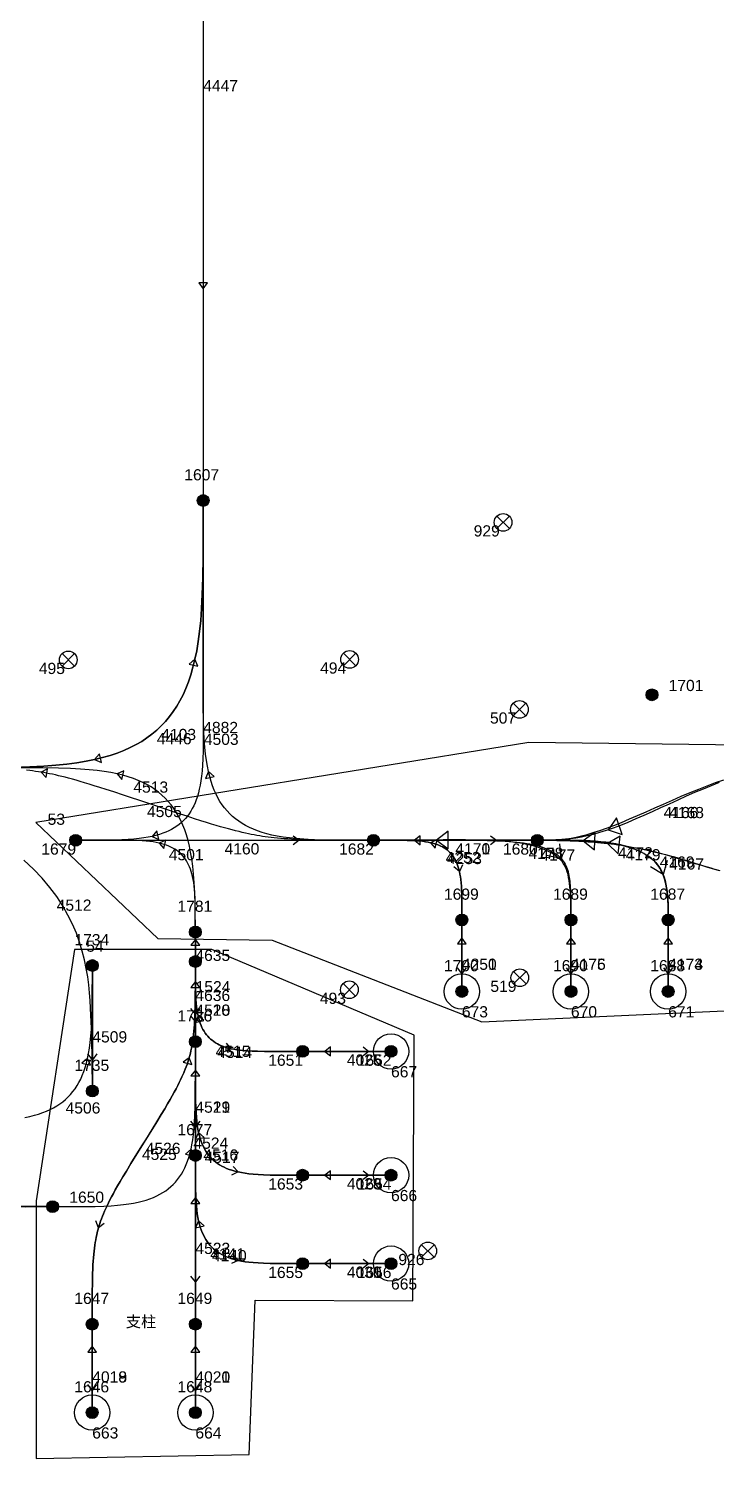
# Model space of a CAD drawing. Header units: millimetres. Extents: x 1508 to 209369, y 3688 to 146097.
# Drawn here: x 110430 to 122098, y 23896 to 48151 of the extents above; entities that cross this region are included whole.
import ezdxf

# ---------------------------------------------------------------- set-up
doc = ezdxf.new("R2010")
doc.units = ezdxf.units.MM
for name, color, linetype, true_color in [('Ndc8_Activity_BanYun', 1, 'Continuous', 0xff0000), ('Ndc8_Activity_BanYunID', 1, 'Continuous', 0xff0000), ('Ndc8_Cluster', 7, 'Continuous', 0x808000), ('Ndc8_ClusterID', 7, 'Continuous', 0x808000), ('Ndc8_Forward', 5, 'Continuous', 0x0000ff), ('Ndc8_ForwardID', 5, 'Continuous', 0x0000ff), ('Ndc8_Point', 7, 'Continuous', 0x000080), ('Ndc8_PointID', 7, 'Continuous', 0x000080), ('Ndc8_Reflector', 7, 'Continuous', 0x008000), ('Ndc8_ReflectorID', 7, 'Continuous', 0x008000), ('Ndc8_Reverse', 5, 'Continuous', 0x0000ff), ('Ndc8_ReverseID', 5, 'Continuous', 0x0000ff), ('Ndc8_SD1_BWD_AutoLoadEnabled', 7, 'Continuous', 0x0080c0), ('Ndc8_SD1_BWD_AutoLoadEnabledID', 7, 'Continuous', 0x0080c0), ('Ndc8_SD1_BWD_LoadOperation', 5, 'Continuous', 0x0000ff), ('Ndc8_SD1_BWD_LoadOperationID', 5, 'Continuous', 0x0000ff), ('Ndc8_SD1_Fwd_CurveLeft', 6, 'Continuous', 0xff00ff), ('Ndc8_SD1_Fwd_CurveLeftID', 6, 'Continuous', 0xff00ff), ('Ndc8_SD1_Fwd_CurveRight', 1, 'Continuous', 0xff0000), ('Ndc8_SD1_Fwd_CurveRightID', 1, 'Continuous', 0xff0000), ('Ndc8_SD1_Fwd_NoForkAutoAdjust', 5, 'Continuous', 0x0000ff), ('Ndc8_SD1_Fwd_NoForkAutoAdjustID', 5, 'Continuous', 0x0000ff), ('Ndc8_SD1_JiangCha', 7, 'Continuous', 0x0000a0), ('Ndc8_SD1_JiangChaID', 7, 'Continuous', 0x0000a0), ('Ndc8_SD2_Forward', 5, 'Continuous', 0x0000ff), ('Ndc8_SD2_ForwardID', 5, 'Continuous', 0x0000ff), ('Ndc8_SD2_Reverse', 5, 'Continuous', 0x0000ff), ('Ndc8_SD2_ReverseID', 5, 'Continuous', 0x0000ff), ('Ndc8_Text', 7, 'Continuous', 0x000000)]:
    doc.layers.add(name, color=color, linetype=linetype, true_color=true_color)
doc.styles.add('Ndc8Style', font='arial.ttf', dxfattribs={"height": 0.2})

msp = doc.modelspace()

# ---------------------------------------------------------------- hatches: boundary and pattern name
at = {"layer": 'Ndc8_Point'}
h = msp.add_hatch(color=256, dxfattribs=at)
edge = h.paths.add_edge_path(flags=0)
edge.add_arc((113392, 40145), 100, 0, 360)
h = msp.add_hatch(color=256, dxfattribs=at)
edge = h.paths.add_edge_path(flags=0)
edge.add_arc((121004, 36849), 100, 0, 360)
h = msp.add_hatch(color=256, dxfattribs=at)
edge = h.paths.add_edge_path(flags=0)
edge.add_arc((111228, 34382), 100, 0, 360)
h = msp.add_hatch(color=256, dxfattribs=at)
edge = h.paths.add_edge_path(flags=0)
edge.add_arc((116280, 34382), 100, 0, 360)
h = msp.add_hatch(color=256, dxfattribs=at)
edge = h.paths.add_edge_path(flags=0)
edge.add_arc((119060, 34382), 100, 0, 360)
h = msp.add_hatch(color=256, dxfattribs=at)
edge = h.paths.add_edge_path(flags=0)
edge.add_arc((117780, 33030), 100, 0, 360)
h = msp.add_hatch(color=256, dxfattribs=at)
edge = h.paths.add_edge_path(flags=0)
edge.add_arc((119630, 33030), 100, 0, 360)
h = msp.add_hatch(color=256, dxfattribs=at)
edge = h.paths.add_edge_path(flags=0)
edge.add_arc((121280, 33030), 100, 0, 360)
h = msp.add_hatch(color=256, dxfattribs=at)
edge = h.paths.add_edge_path(flags=0)
edge.add_arc((113259, 32825), 100, 0, 360)
h = msp.add_hatch(color=256, dxfattribs=at)
edge = h.paths.add_edge_path(flags=0)
edge.add_arc((111511, 32257), 100, 0, 360)
h = msp.add_hatch(color=256, dxfattribs=at)
edge = h.paths.add_edge_path(flags=0)
edge.add_arc((113259, 32325), 100, 0, 360)
h = msp.add_hatch(color=256, dxfattribs=at)
edge = h.paths.add_edge_path(flags=0)
edge.add_arc((117780, 31817), 100, 0, 360)
h = msp.add_hatch(color=256, dxfattribs=at)
edge = h.paths.add_edge_path(flags=0)
edge.add_arc((119630, 31817), 100, 0, 360)
h = msp.add_hatch(color=256, dxfattribs=at)
edge = h.paths.add_edge_path(flags=0)
edge.add_arc((121280, 31817), 100, 0, 360)
h = msp.add_hatch(color=256, dxfattribs=at)
edge = h.paths.add_edge_path(flags=0)
edge.add_arc((113259, 30965), 100, 0, 360)
h = msp.add_hatch(color=256, dxfattribs=at)
edge = h.paths.add_edge_path(flags=0)
edge.add_arc((115078, 30800), 100, 0, 360)
h = msp.add_hatch(color=256, dxfattribs=at)
edge = h.paths.add_edge_path(flags=0)
edge.add_arc((116578, 30800), 100, 0, 360)
h = msp.add_hatch(color=256, dxfattribs=at)
edge = h.paths.add_edge_path(flags=0)
edge.add_arc((111511, 30127), 100, 0, 360)
h = msp.add_hatch(color=256, dxfattribs=at)
edge = h.paths.add_edge_path(flags=0)
edge.add_arc((113259, 29035), 100, 0, 360)
h = msp.add_hatch(color=256, dxfattribs=at)
edge = h.paths.add_edge_path(flags=0)
edge.add_arc((115078, 28700), 100, 0, 360)
h = msp.add_hatch(color=256, dxfattribs=at)
edge = h.paths.add_edge_path(flags=0)
edge.add_arc((116578, 28700), 100, 0, 360)
h = msp.add_hatch(color=256, dxfattribs=at)
edge = h.paths.add_edge_path(flags=0)
edge.add_arc((110837, 28168), 100, 0, 360)
h = msp.add_hatch(color=256, dxfattribs=at)
edge = h.paths.add_edge_path(flags=0)
edge.add_arc((115078, 27200), 100, 0, 360)
h = msp.add_hatch(color=256, dxfattribs=at)
edge = h.paths.add_edge_path(flags=0)
edge.add_arc((116578, 27200), 100, 0, 360)
h = msp.add_hatch(color=256, dxfattribs=at)
edge = h.paths.add_edge_path(flags=0)
edge.add_arc((111509, 26173), 100, 0, 360)
h = msp.add_hatch(color=256, dxfattribs=at)
edge = h.paths.add_edge_path(flags=0)
edge.add_arc((113259, 26173), 100, 0, 360)
h = msp.add_hatch(color=256, dxfattribs=at)
edge = h.paths.add_edge_path(flags=0)
edge.add_arc((111509, 24673), 100, 0, 360)
h = msp.add_hatch(color=256, dxfattribs=at)
edge = h.paths.add_edge_path(flags=0)
edge.add_arc((113259, 24673), 100, 0, 360)

# ---------------------------------------------------------------- linework, layer by layer
at = {"layer": 'Ndc8_Activity_BanYun'}
for centre in [(117780, 31817), (119630, 31817), (121280, 31817), (116578, 30800), (116578, 28700), (116578, 27200), (111509, 24673), (113259, 24673)]:
    msp.add_circle(centre, 300, dxfattribs=at)
at = {"layer": 'Ndc8_Cluster'}
for points in [[(110552, 34684), (112621, 32713), (114559, 32686), (118121, 31300), (124729, 31601), (127515, 35935), (118916, 36038)], [(111207, 32531), (110557, 28264), (110557, 23896), (114169, 23965), (114272, 26579), (116946, 26568), (116973, 31075), (113540, 32528)]]:
    msp.add_lwpolyline(points, close=True, dxfattribs=at)
at = {"layer": 'Ndc8_Forward'}
for points in [[(113392, 54510), (113392, 40145)], [(113392, 43736), (113467, 43836), (113317, 43836), (113392, 43736)], [(110170, 35617), (110451, 35626), (110687, 35638), (110894, 35653), (111079, 35672), (111248, 35695), (111405, 35721), (111550, 35751), (111685, 35784), (111813, 35820), (111932, 35861), (112045, 35905), (112152, 35953), (112253, 36004), (112348, 36060), (112438, 36119), (112523, 36183), (112604, 36250), (112680, 36322), (112752, 36398), (112819, 36479), (112883, 36564), (112942, 36654), (112998, 36749), (113049, 36850), (113097, 36957), (113141, 37070), (113182, 37189), (113218, 37317), (113251, 37452), (113281, 37597), (113307, 37754), (113330, 37923), (113349, 38108), (113364, 38315), (113376, 38551), (113385, 38832), (113390, 39198), (113392, 40085), (113392, 40085), (113392, 40145)], [(113392, 40145), (113392, 40085), (113390, 39198), (113385, 38832), (113376, 38551), (113364, 38315), (113349, 38108), (113330, 37923), (113307, 37754), (113281, 37597), (113251, 37452), (113218, 37317), (113182, 37189), (113141, 37070), (113097, 36957), (113049, 36850), (112998, 36749), (112942, 36654), (112883, 36564), (112819, 36479), (112752, 36398), (112680, 36322), (112604, 36250), (112523, 36183), (112438, 36119), (112348, 36060), (112253, 36004), (112152, 35953), (112045, 35905), (111932, 35861), (111813, 35820), (111685, 35784), (111550, 35751), (111405, 35721), (111248, 35695), (111079, 35672), (110894, 35653), (110687, 35638), (110451, 35626), (110170, 35617)], [(113392, 40145), (113392, 36486), (113391, 36069), (113389, 35897), (113385, 35765), (113379, 35654), (113372, 35557), (113363, 35469), (113352, 35390), (113340, 35316), (113326, 35248), (113310, 35184), (113293, 35125), (113274, 35068), (113253, 35015), (113231, 34965), (113207, 34918), (113180, 34873), (113153, 34831), (113123, 34790), (113091, 34753), (113057, 34717), (113021, 34683), (112984, 34651), (112943, 34621), (112901, 34594), (112856, 34567), (112809, 34543), (112759, 34521), (112706, 34500), (112649, 34481), (112590, 34464), (112526, 34448), (112458, 34434), (112384, 34422), (112305, 34411), (112217, 34402), (112120, 34395), (112009, 34389), (111877, 34385), (111705, 34383), (111288, 34382), (111288, 34382), (111228, 34382)], [(113251, 37452), (113156, 37371), (113302, 37338), (113251, 37452)], [(111550, 35751), (111664, 35700), (111631, 35846), (111550, 35751)], [(113259, 32325), (113259, 32385), (113258, 33024), (113254, 33288), (113248, 33491), (113239, 33661), (113228, 33809), (113214, 33943), (113198, 34065), (113179, 34178), (113158, 34282), (113134, 34380), (113107, 34472), (113078, 34558), (113046, 34639), (113012, 34716), (112975, 34789), (112935, 34858), (112892, 34923), (112846, 34984), (112798, 35042), (112746, 35097), (112691, 35149), (112633, 35197), (112572, 35243), (112507, 35286), (112438, 35326), (112365, 35363), (112288, 35397), (112207, 35429), (112121, 35458), (112029, 35485), (111931, 35509), (111827, 35530), (111714, 35549), (111592, 35565), (111458, 35579), (111310, 35590), (111140, 35599), (110937, 35605), (110673, 35609), (110034, 35610)], [(116280, 34382), (116220, 34382), (115799, 34382), (115624, 34383), (115491, 34384), (115378, 34385), (115279, 34387), (115189, 34389), (115107, 34391), (115030, 34394), (114958, 34397), (114891, 34400), (114826, 34404), (114765, 34408), (114706, 34413), (114650, 34418), (114595, 34423), (114543, 34429), (114492, 34435), (114444, 34441), (114396, 34448), (114350, 34455), (114304, 34463), (114257, 34472), (114208, 34481), (114158, 34492), (114107, 34503), (114054, 34515), (113999, 34528), (113941, 34542), (113882, 34558), (113820, 34574), (113754, 34592), (113685, 34612), (113612, 34634), (113533, 34657), (113447, 34684), (113352, 34714), (113245, 34748), (113118, 34790), (112952, 34844), (112553, 34977), (112553, 34977), (112438, 35015), (112039, 35148), (111873, 35203), (111746, 35244), (111639, 35278), (111544, 35308), (111458, 35335), (111380, 35358), (111306, 35380), (111237, 35400), (111172, 35418), (111109, 35435), (111050, 35450), (110993, 35464), (110937, 35477), (110884, 35489), (110833, 35501), (110783, 35511), (110734, 35520), (110687, 35529), (110641, 35537), (110595, 35544), (110547, 35551), (110498, 35557), (110448, 35563), (110396, 35569)], [(110641, 35537), (110728, 35447), (110752, 35595), (110641, 35537)], [(111931, 35509), (112012, 35414), (112045, 35560), (111931, 35509)], [(112526, 34448), (112640, 34397), (112607, 34543), (112526, 34448)], [(116975, 34382), (117075, 34307), (117075, 34457), (116975, 34382)], [(119060, 34382), (116280, 34382)], [(113259, 32325), (113259, 32825)], [(113259, 32700), (113184, 32600), (113334, 32600), (113259, 32700)], [(113259, 30965), (113259, 32325)], [(113259, 31985), (113184, 31885), (113334, 31885), (113259, 31985)], [(113259, 29035), (113259, 30965)], [(113259, 30483), (113184, 30383), (113334, 30383), (113259, 30483)], [(108622, 28168), (110837, 28168)]]:
    msp.add_lwpolyline(points, dxfattribs=at)
at = {"layer": 'Ndc8_Point'}
for centre in [(113392, 40145), (121004, 36849), (111228, 34382), (116280, 34382), (119060, 34382), (117780, 33030), (119630, 33030), (121280, 33030), (113259, 32825), (111511, 32257), (113259, 32325), (117780, 31817), (119630, 31817), (121280, 31817), (113259, 30965), (115078, 30800), (116578, 30800), (111511, 30127), (113259, 29035), (115078, 28700), (116578, 28700), (110837, 28168), (115078, 27200), (116578, 27200), (111509, 26173), (113259, 26173), (111509, 24673), (113259, 24673)]:
    msp.add_circle(centre, 100, dxfattribs=at)
at = {"layer": 'Ndc8_Reflector'}
for p, q in [((118586, 39881), (118374, 39669)), ((118374, 39881), (118586, 39669)), ((111209, 37548), (110997, 37336)), ((110997, 37548), (111209, 37336)), ((115981, 37555), (115769, 37343)), ((115769, 37555), (115981, 37343)), ((118863, 36707), (118651, 36495)), ((118651, 36707), (118863, 36495)), ((118869, 32156), (118657, 31944)), ((118657, 32156), (118869, 31944)), ((115977, 31952), (115765, 31740)), ((115765, 31952), (115977, 31740)), ((117308, 27521), (117096, 27309)), ((117096, 27521), (117308, 27309))]:
    msp.add_line(p, q, dxfattribs=at)
for centre in [(118480, 39775), (115875, 37449), (111103, 37442), (118757, 36601), (118763, 32050), (115871, 31846), (117202, 27415)]:
    msp.add_circle(centre, 150, dxfattribs=at)
at = {"layer": 'Ndc8_Reverse'}
for points in [[(114917, 34457), (115017, 34382), (114917, 34307)], [(118265, 34457), (118365, 34382), (118265, 34307)], [(111228, 34382), (116280, 34382)], [(116280, 34382), (119060, 34382)], [(113259, 32825), (113259, 30965)], [(113259, 32325), (113259, 30965)], [(113334, 31530), (113259, 31430), (113184, 31530)], [(113334, 31405), (113259, 31305), (113184, 31405)], [(113259, 30965), (113259, 29035)], [(113334, 29618), (113259, 29518), (113184, 29618)]]:
    msp.add_lwpolyline(points, dxfattribs=at)
at = {"layer": 'Ndc8_SD1_BWD_AutoLoadEnabled'}
for points in [[(119060, 34382), (119126, 34382), (119193, 34383), (119261, 34384), (119330, 34387), (119402, 34391), (119476, 34398), (119554, 34408), (119635, 34420), (119721, 34436), (119812, 34457), (119908, 34481), (120010, 34511), (120118, 34546), (120233, 34587), (120233, 34587), (120356, 34634), (120486, 34686), (120621, 34743), (120761, 34803), (120905, 34866), (121052, 34931), (121201, 34997), (121351, 35063), (121501, 35128), (121650, 35191), (121798, 35251), (121943, 35308), (122085, 35360), (122222, 35407)], [(116280, 34382), (116325, 34382), (116370, 34382), (116416, 34382), (116462, 34382), (116510, 34382), (116560, 34382), (116611, 34382), (116665, 34382), (116722, 34383), (116781, 34383), (116843, 34383), (116909, 34383), (116979, 34384), (117053, 34384), (117053, 34384), (117132, 34384), (117214, 34385), (117300, 34385), (117388, 34386), (117479, 34386), (117571, 34386), (117664, 34386), (117757, 34386), (117850, 34385), (117942, 34384), (118033, 34383), (118122, 34382), (118208, 34380), (118291, 34377), (118291, 34377), (118370, 34374), (118445, 34370), (118517, 34366), (118585, 34361), (118651, 34356), (118712, 34350), (118771, 34343), (118827, 34336), (118881, 34328), (118931, 34319), (118980, 34310), (119025, 34299), (119069, 34288), (119111, 34277), (119111, 34277), (119150, 34264), (119188, 34250), (119223, 34236), (119257, 34221), (119290, 34205), (119320, 34188), (119348, 34170), (119375, 34152), (119400, 34133), (119424, 34113), (119445, 34092), (119466, 34071), (119484, 34049), (119501, 34026), (119501, 34026), (119517, 34002), (119531, 33978), (119544, 33953), (119555, 33927), (119565, 33900), (119575, 33872), (119583, 33844), (119590, 33814), (119596, 33784), (119601, 33752), (119606, 33720), (119610, 33686), (119614, 33652), (119617, 33616), (119617, 33616), (119619, 33579), (119622, 33541), (119624, 33502), (119625, 33462), (119627, 33421), (119628, 33379), (119628, 33337), (119629, 33294), (119629, 33251), (119630, 33207), (119630, 33163), (119630, 33119), (119630, 33075), (119630, 33030)], [(116280, 34382), (116488, 34382), (116744, 34382), (116850, 34380), (116931, 34378), (116999, 34374), (117059, 34370), (117112, 34364), (117161, 34358), (117206, 34350), (117248, 34341), (117287, 34332), (117324, 34321), (117359, 34310), (117391, 34297), (117422, 34283), (117451, 34268), (117479, 34252), (117505, 34235), (117529, 34217), (117552, 34197), (117574, 34176), (117595, 34154), (117615, 34131), (117633, 34107), (117650, 34081), (117666, 34053), (117681, 34024), (117695, 33993), (117708, 33961), (117719, 33926), (117730, 33889), (117739, 33850), (117748, 33808), (117756, 33763), (117762, 33714), (117768, 33661), (117772, 33601), (117776, 33533), (117778, 33452), (117780, 33346), (117780, 33090), (117780, 33090), (117780, 33030)], [(119060, 34382), (119101, 34382), (119142, 34382), (119183, 34382), (119224, 34382), (119266, 34382), (119308, 34381), (119350, 34381), (119393, 34380), (119437, 34379), (119481, 34379), (119526, 34377), (119572, 34376), (119619, 34374), (119666, 34373), (119666, 34373), (119715, 34370), (119765, 34368), (119816, 34365), (119868, 34362), (119920, 34358), (119974, 34354), (120028, 34350), (120083, 34345), (120139, 34340), (120195, 34334), (120253, 34327), (120310, 34321), (120369, 34313), (120428, 34305), (120428, 34305), (120487, 34296), (120547, 34287), (120608, 34277), (120669, 34267), (120730, 34255), (120792, 34244), (120854, 34231), (120916, 34218), (120979, 34204), (121042, 34190), (121106, 34174), (121169, 34159), (121233, 34142), (121297, 34125), (121297, 34125), (121362, 34107), (121426, 34088), (121491, 34069), (121555, 34050), (121620, 34030), (121684, 34010), (121749, 33990), (121813, 33970), (121877, 33950), (121940, 33931), (122003, 33912), (122066, 33893), (122128, 33875)], [(119060, 34382), (119098, 34382), (119136, 34382), (119174, 34382), (119213, 34382), (119252, 34382), (119291, 34382), (119331, 34382), (119372, 34382), (119414, 34381), (119457, 34381), (119501, 34381), (119546, 34381), (119593, 34380), (119641, 34380), (119641, 34380), (119691, 34380), (119742, 34379), (119794, 34378), (119848, 34377), (119902, 34375), (119958, 34372), (120015, 34369), (120072, 34364), (120131, 34359), (120189, 34353), (120249, 34345), (120309, 34336), (120369, 34326), (120429, 34314), (120429, 34314), (120489, 34300), (120549, 34284), (120609, 34267), (120668, 34247), (120725, 34225), (120781, 34201), (120836, 34175), (120888, 34146), (120937, 34114), (120984, 34080), (121028, 34043), (121068, 34003), (121105, 33960), (121138, 33913), (121138, 33913), (121166, 33864), (121190, 33811), (121211, 33756), (121228, 33698), (121242, 33638), (121253, 33576), (121262, 33512), (121269, 33446), (121274, 33379), (121277, 33310), (121279, 33241), (121280, 33171), (121280, 33101), (121280, 33030)], [(119437, 34324), (119461, 34075), (119215, 34122)], [(117791, 33964), (117739, 33850), (117644, 33931)], [(121261, 34040), (121195, 33799), (120982, 33930)], [(113259, 32325), (113259, 32265), (113259, 31909), (113258, 31761), (113257, 31648), (113255, 31553), (113253, 31469), (113250, 31393), (113246, 31324), (113242, 31260), (113238, 31199), (113233, 31142), (113228, 31088), (113222, 31037), (113215, 30988), (113208, 30941), (113200, 30896), (113192, 30853), (113184, 30811), (113174, 30770), (113165, 30731), (113154, 30694), (113143, 30656), (113131, 30618), (113118, 30579), (113103, 30539), (113087, 30498), (113070, 30455), (113051, 30412), (113031, 30367), (113009, 30320), (112985, 30271), (112959, 30220), (112931, 30166), (112901, 30110), (112867, 30049), (112830, 29983), (112788, 29910), (112739, 29828), (112681, 29732), (112604, 29606), (112416, 29303), (112416, 29303), (112352, 29199), (112165, 28896), (112088, 28770), (112030, 28673), (111981, 28591), (111939, 28518), (111901, 28453), (111868, 28392), (111837, 28335), (111809, 28281), (111783, 28230), (111760, 28181), (111738, 28134), (111717, 28089), (111699, 28046), (111681, 28003), (111665, 27962), (111651, 27922), (111637, 27883), (111625, 27845), (111614, 27807), (111603, 27769), (111594, 27730), (111585, 27690), (111576, 27648), (111568, 27605), (111560, 27560), (111553, 27513), (111547, 27464), (111541, 27412), (111535, 27358), (111530, 27301), (111526, 27241), (111522, 27177), (111518, 27107), (111516, 27031), (111513, 26948), (111511, 26852), (111510, 26739), (111509, 26591), (111509, 26235), (111509, 26235), (111509, 26173)], [(113259, 32325), (113259, 32265), (113260, 31975), (113261, 31855), (113264, 31763), (113268, 31686), (113273, 31618), (113279, 31557), (113287, 31502), (113295, 31451), (113305, 31403), (113316, 31359), (113328, 31317), (113341, 31278), (113356, 31241), (113371, 31206), (113388, 31173), (113406, 31142), (113426, 31112), (113447, 31084), (113469, 31058), (113492, 31033), (113517, 31010), (113543, 30988), (113571, 30967), (113601, 30947), (113632, 30929), (113665, 30912), (113700, 30897), (113737, 30882), (113776, 30869), (113818, 30857), (113862, 30846), (113910, 30836), (113961, 30828), (114016, 30820), (114077, 30814), (114145, 30809), (114222, 30805), (114314, 30802), (114434, 30801), (114724, 30800), (114724, 30800), (115078, 30800)], [(113259, 30965), (113259, 30459), (113260, 30110), (113262, 29966), (113265, 29856), (113270, 29763), (113276, 29682), (113283, 29609), (113292, 29543), (113303, 29481), (113314, 29424), (113327, 29371), (113342, 29321), (113358, 29274), (113375, 29229), (113394, 29188), (113414, 29148), (113436, 29110), (113459, 29075), (113484, 29041), (113511, 29010), (113539, 28980), (113569, 28952), (113600, 28925), (113634, 28900), (113669, 28877), (113707, 28855), (113747, 28835), (113788, 28816), (113833, 28799), (113880, 28783), (113930, 28768), (113983, 28755), (114040, 28744), (114102, 28733), (114168, 28724), (114241, 28717), (114322, 28711), (114415, 28706), (114525, 28703), (114669, 28701), (115018, 28700), (115018, 28700), (115078, 28700)], [(113781, 30941), (113862, 30846), (113748, 30795)], [(113259, 29035), (113259, 28959), (113260, 28610), (113262, 28466), (113265, 28356), (113270, 28263), (113276, 28182), (113283, 28109), (113292, 28043), (113303, 27981), (113314, 27924), (113327, 27871), (113342, 27821), (113358, 27774), (113375, 27729), (113394, 27688), (113414, 27648), (113436, 27610), (113459, 27575), (113484, 27541), (113511, 27510), (113539, 27480), (113569, 27452), (113600, 27425), (113634, 27400), (113669, 27377), (113707, 27355), (113747, 27335), (113788, 27316), (113833, 27299), (113880, 27283), (113930, 27268), (113983, 27255), (114040, 27244), (114102, 27233), (114168, 27224), (114241, 27217), (114322, 27211), (114415, 27206), (114525, 27203), (114669, 27201), (115018, 27200), (115018, 27200), (115078, 27200)], [(113259, 29035), (113259, 26173)], [(113901, 28850), (113983, 28755), (113869, 28703)], [(110837, 28168), (109930, 28168)], [(110837, 28168), (110777, 28168), (110493, 28167), (110376, 28166)], [(111714, 27882), (111614, 27807), (111570, 27924)], [(113901, 27350), (113983, 27255), (113869, 27203)], [(113334, 26989), (113259, 26889), (113184, 26989)]]:
    msp.add_lwpolyline(points, dxfattribs=at)
at = {"layer": 'Ndc8_SD1_BWD_LoadOperation'}
for points in [[(117780, 33030), (117780, 31817)], [(119630, 33030), (119630, 31817)], [(121280, 33030), (121280, 31817)], [(117855, 32220), (117780, 32120), (117705, 32220)], [(119705, 32220), (119630, 32120), (119555, 32220)], [(121355, 32220), (121280, 32120), (121205, 32220)], [(116103, 30875), (116203, 30800), (116103, 30725)], [(115078, 30800), (116578, 30800)], [(115078, 28700), (116578, 28700)], [(116103, 28775), (116203, 28700), (116103, 28625)], [(115078, 27200), (116578, 27200)], [(116103, 27275), (116203, 27200), (116103, 27125)], [(111509, 26173), (111509, 24673)], [(113259, 26173), (113259, 24673)], [(111584, 25148), (111509, 25048), (111434, 25148)], [(113334, 25148), (113259, 25048), (113184, 25148)]]:
    msp.add_lwpolyline(points, dxfattribs=at)
at = {"layer": 'Ndc8_SD1_Fwd_CurveLeft'}
for points in [[(113259, 32825), (113259, 32885), (113258, 33182), (113257, 33304), (113254, 33398), (113250, 33477), (113245, 33546), (113238, 33608), (113231, 33665), (113222, 33717), (113212, 33766), (113201, 33811), (113189, 33854), (113175, 33894), (113160, 33931), (113144, 33967), (113127, 34001), (113108, 34033), (113089, 34063), (113067, 34091), (113045, 34118), (113021, 34144), (112995, 34168), (112968, 34190), (112940, 34212), (112910, 34231), (112878, 34250), (112844, 34267), (112808, 34283), (112771, 34298), (112731, 34312), (112688, 34324), (112643, 34335), (112594, 34345), (112542, 34354), (112485, 34361), (112423, 34368), (112354, 34373), (112275, 34377), (112181, 34380), (112059, 34381), (111762, 34382), (111762, 34382), (111228, 34382)], [(112643, 34335), (112724, 34240), (112757, 34386), (112643, 34335)], [(110837, 28168), (110897, 28168), (111365, 28169), (111559, 28172), (111707, 28176), (111831, 28183), (111940, 28191), (112038, 28201), (112128, 28213), (112210, 28227), (112287, 28242), (112358, 28260), (112425, 28279), (112488, 28300), (112548, 28324), (112604, 28349), (112658, 28376), (112708, 28405), (112755, 28437), (112800, 28470), (112843, 28506), (112883, 28544), (112921, 28584), (112957, 28627), (112990, 28672), (113022, 28719), (113051, 28769), (113078, 28823), (113103, 28879), (113127, 28939), (113148, 29002), (113167, 29069), (113185, 29140), (113200, 29217), (113214, 29299), (113226, 29389), (113236, 29487), (113244, 29596), (113251, 29720), (113255, 29868), (113258, 30062), (113259, 30530), (113259, 30530), (113259, 32325)], [(113185, 29140), (113090, 29059), (113236, 29026), (113185, 29140)]]:
    msp.add_lwpolyline(points, dxfattribs=at)
at = {"layer": 'Ndc8_SD1_Fwd_CurveRight'}
for points in [[(116280, 34382), (116220, 34382), (115660, 34383), (115428, 34386), (115250, 34392), (115101, 34399), (114971, 34409), (114854, 34421), (114747, 34436), (114648, 34452), (114556, 34471), (114471, 34492), (114390, 34515), (114315, 34541), (114243, 34568), (114176, 34599), (114112, 34631), (114052, 34666), (113995, 34704), (113941, 34744), (113890, 34787), (113842, 34832), (113797, 34880), (113754, 34931), (113714, 34985), (113676, 35042), (113641, 35102), (113609, 35166), (113578, 35233), (113551, 35305), (113525, 35380), (113502, 35461), (113481, 35546), (113462, 35638), (113446, 35737), (113431, 35844), (113419, 35961), (113409, 36091), (113402, 36240), (113396, 36418), (113393, 36650), (113392, 37210), (113392, 37210), (113392, 40145)], [(113481, 35546), (113430, 35432), (113576, 35465), (113481, 35546)]]:
    msp.add_lwpolyline(points, dxfattribs=at)
at = {"layer": 'Ndc8_SD1_Fwd_NoForkAutoAdjust'}
for points in [[(117780, 31817), (117780, 33030)], [(119630, 31817), (119630, 33030)], [(121280, 31817), (121280, 33030)], [(117780, 32727), (117705, 32627), (117855, 32627), (117780, 32727)], [(119630, 32727), (119555, 32627), (119705, 32627), (119630, 32727)], [(121280, 32727), (121205, 32627), (121355, 32627), (121280, 32727)], [(115453, 30800), (115553, 30725), (115553, 30875), (115453, 30800)], [(116578, 30800), (115078, 30800)], [(116578, 28700), (115078, 28700)], [(115453, 28700), (115553, 28625), (115553, 28775), (115453, 28700)], [(116578, 27200), (115078, 27200)], [(115453, 27200), (115553, 27125), (115553, 27275), (115453, 27200)], [(111509, 24673), (111509, 26173)], [(113259, 24673), (113259, 26173)], [(111509, 25798), (111434, 25698), (111584, 25698), (111509, 25798)], [(113259, 25798), (113184, 25698), (113334, 25698), (113259, 25798)]]:
    msp.add_lwpolyline(points, dxfattribs=at)
at = {"layer": 'Ndc8_SD1_JiangCha'}
for points in [[(122146, 35360), (122010, 35308), (121871, 35251), (121729, 35191), (121586, 35128), (121441, 35063), (121296, 34997), (121152, 34931), (121010, 34866), (120869, 34803), (120731, 34743), (120598, 34686), (120469, 34634), (120345, 34587), (120345, 34587), (120227, 34546), (120115, 34511), (120009, 34481), (119907, 34457), (119809, 34436), (119716, 34420), (119626, 34408), (119540, 34398), (119456, 34391), (119374, 34387), (119294, 34384), (119215, 34383), (119137, 34382), (119060, 34382)], [(120262, 34558), (120500, 34480), (120403, 34764), (120262, 34558)], [(117349, 34386), (117550, 34238), (117548, 34538), (117349, 34386)], [(119837, 34375), (120031, 34218), (120042, 34518), (119837, 34375)], [(120251, 34325), (120432, 34152), (120468, 34450), (120251, 34325)], [(119630, 33030), (119630, 33096), (119630, 33161), (119629, 33227), (119629, 33291), (119627, 33354), (119625, 33417), (119622, 33477), (119618, 33537), (119614, 33594), (119608, 33649), (119600, 33702), (119591, 33752), (119581, 33799), (119568, 33844), (119568, 33844), (119554, 33884), (119538, 33922), (119520, 33957), (119501, 33990), (119479, 34019), (119456, 34047), (119431, 34072), (119405, 34095), (119377, 34117), (119347, 34137), (119316, 34156), (119283, 34174), (119249, 34191), (119213, 34207), (119213, 34207), (119176, 34223), (119137, 34238), (119096, 34253), (119053, 34267), (119008, 34281), (118960, 34293), (118910, 34305), (118856, 34317), (118800, 34327), (118740, 34337), (118676, 34346), (118609, 34354), (118537, 34361), (118461, 34368), (118461, 34368), (118381, 34373), (118297, 34377), (118210, 34380), (118120, 34383), (118027, 34385), (117934, 34386), (117839, 34387), (117744, 34388), (117649, 34388), (117555, 34387), (117462, 34387), (117372, 34386), (117284, 34386), (117199, 34385), (117199, 34385), (117117, 34384), (117040, 34384), (116965, 34383), (116893, 34383), (116824, 34383), (116758, 34383), (116693, 34382), (116631, 34382), (116570, 34382), (116510, 34382), (116452, 34382), (116394, 34382), (116337, 34382), (116280, 34382)], [(117780, 33030), (117780, 33090), (117780, 33346), (117778, 33452), (117776, 33533), (117772, 33601), (117768, 33661), (117762, 33714), (117756, 33763), (117748, 33808), (117739, 33850), (117730, 33889), (117719, 33926), (117708, 33961), (117695, 33993), (117681, 34024), (117666, 34053), (117650, 34081), (117633, 34107), (117615, 34131), (117595, 34154), (117574, 34176), (117552, 34197), (117529, 34217), (117505, 34235), (117479, 34252), (117451, 34268), (117422, 34283), (117391, 34297), (117359, 34310), (117324, 34321), (117287, 34332), (117248, 34341), (117206, 34350), (117161, 34358), (117112, 34364), (117059, 34370), (116999, 34374), (116931, 34378), (116850, 34380), (116744, 34382), (116488, 34382), (116488, 34382), (116280, 34382)], [(117248, 34341), (117329, 34246), (117362, 34393), (117248, 34341)], [(122159, 33863), (122056, 33892), (121953, 33922), (121849, 33952), (121746, 33983), (121642, 34014), (121539, 34045), (121437, 34075), (121335, 34104), (121235, 34132), (121136, 34158), (121136, 34158), (121040, 34182), (120945, 34205), (120851, 34225), (120760, 34244), (120671, 34261), (120583, 34277), (120497, 34291), (120414, 34304), (120332, 34315), (120251, 34325), (120173, 34334), (120096, 34342), (120022, 34349), (119949, 34356), (119949, 34356), (119878, 34361), (119808, 34365), (119740, 34369), (119674, 34372), (119609, 34375), (119545, 34377), (119482, 34379), (119420, 34380), (119359, 34381), (119298, 34381), (119238, 34382), (119179, 34382), (119119, 34382), (119060, 34382)], [(121280, 33030), (121280, 33069), (121280, 33109), (121280, 33148), (121279, 33188), (121279, 33227), (121278, 33266), (121277, 33305), (121275, 33344), (121273, 33382), (121270, 33420), (121267, 33458), (121263, 33496), (121258, 33533), (121253, 33570), (121253, 33570), (121246, 33606), (121239, 33642), (121231, 33678), (121222, 33713), (121211, 33747), (121200, 33781), (121187, 33814), (121172, 33846), (121156, 33877), (121139, 33908), (121120, 33938), (121099, 33966), (121077, 33994), (121052, 34021), (121052, 34021), (121026, 34046), (120998, 34071), (120968, 34094), (120936, 34116), (120903, 34137), (120869, 34157), (120833, 34177), (120797, 34195), (120759, 34212), (120720, 34228), (120681, 34243), (120641, 34257), (120601, 34270), (120560, 34282), (120560, 34282), (120518, 34293), (120477, 34303), (120435, 34312), (120393, 34321), (120351, 34328), (120308, 34335), (120265, 34342), (120222, 34347), (120179, 34352), (120136, 34357), (120092, 34361), (120048, 34364), (120003, 34367), (119959, 34370), (119959, 34370), (119914, 34372), (119870, 34374), (119825, 34376), (119781, 34377), (119737, 34378), (119693, 34379), (119651, 34380), (119609, 34381), (119568, 34381), (119528, 34381), (119490, 34382), (119453, 34382), (119418, 34382), (119385, 34382), (119385, 34382), (119354, 34382), (119324, 34382), (119296, 34382), (119270, 34382), (119245, 34382), (119221, 34382), (119198, 34382), (119177, 34382), (119156, 34382), (119136, 34382), (119117, 34382), (119097, 34382), (119079, 34382), (119060, 34382)], [(111509, 26173), (111509, 26235), (111509, 26591), (111510, 26739), (111511, 26852), (111513, 26948), (111516, 27031), (111518, 27107), (111522, 27177), (111526, 27241), (111530, 27301), (111535, 27358), (111541, 27412), (111547, 27464), (111553, 27513), (111560, 27560), (111568, 27605), (111576, 27648), (111585, 27690), (111594, 27730), (111603, 27769), (111614, 27807), (111625, 27845), (111637, 27883), (111651, 27922), (111665, 27962), (111681, 28003), (111699, 28046), (111717, 28089), (111738, 28134), (111760, 28181), (111783, 28230), (111809, 28281), (111837, 28335), (111868, 28392), (111901, 28453), (111939, 28518), (111981, 28591), (112030, 28673), (112088, 28770), (112165, 28896), (112352, 29199), (112352, 29199), (112416, 29301), (112603, 29604), (112680, 29730), (112738, 29827), (112787, 29909), (112829, 29982), (112867, 30047), (112900, 30108), (112931, 30165), (112959, 30219), (112985, 30270), (113008, 30319), (113030, 30366), (113051, 30411), (113069, 30454), (113087, 30497), (113103, 30538), (113117, 30578), (113131, 30617), (113143, 30655), (113154, 30693), (113165, 30731), (113174, 30770), (113183, 30810), (113192, 30852), (113200, 30895), (113208, 30940), (113215, 30987), (113221, 31036), (113227, 31088), (113233, 31142), (113238, 31199), (113242, 31259), (113246, 31323), (113250, 31393), (113252, 31469), (113255, 31552), (113257, 31648), (113258, 31761), (113259, 31909), (113259, 32265), (113259, 32265), (113259, 32325)], [(115078, 30800), (114724, 30800), (114434, 30801), (114314, 30802), (114222, 30805), (114145, 30809), (114077, 30814), (114016, 30820), (113961, 30828), (113910, 30836), (113862, 30846), (113818, 30857), (113776, 30869), (113737, 30882), (113700, 30897), (113665, 30912), (113632, 30929), (113601, 30947), (113571, 30967), (113543, 30988), (113517, 31010), (113492, 31033), (113469, 31058), (113447, 31084), (113426, 31112), (113406, 31142), (113388, 31173), (113371, 31206), (113356, 31241), (113341, 31278), (113328, 31317), (113316, 31359), (113305, 31403), (113295, 31451), (113287, 31502), (113279, 31557), (113273, 31618), (113268, 31686), (113264, 31763), (113261, 31855), (113260, 31975), (113259, 32265), (113259, 32265), (113259, 32325)], [(113305, 31403), (113254, 31289), (113400, 31322), (113305, 31403)], [(115078, 28700), (115018, 28700), (114669, 28701), (114525, 28703), (114415, 28706), (114322, 28711), (114241, 28717), (114168, 28724), (114102, 28733), (114040, 28744), (113983, 28755), (113930, 28768), (113880, 28783), (113833, 28799), (113788, 28816), (113747, 28835), (113707, 28855), (113669, 28877), (113634, 28900), (113600, 28925), (113569, 28952), (113539, 28980), (113511, 29010), (113484, 29041), (113459, 29075), (113436, 29110), (113414, 29148), (113394, 29188), (113375, 29229), (113358, 29274), (113342, 29321), (113327, 29371), (113314, 29424), (113303, 29481), (113292, 29543), (113283, 29609), (113276, 29682), (113270, 29763), (113265, 29856), (113262, 29966), (113260, 30110), (113259, 30459), (113259, 30459), (113259, 30965)], [(113154, 30693), (113054, 30618), (113198, 30576), (113154, 30693)], [(113314, 29424), (113262, 29310), (113409, 29342), (113314, 29424)], [(115078, 27200), (115018, 27200), (114669, 27201), (114525, 27203), (114415, 27206), (114322, 27211), (114241, 27217), (114168, 27224), (114102, 27233), (114040, 27244), (113983, 27255), (113930, 27268), (113880, 27283), (113833, 27299), (113788, 27316), (113747, 27335), (113707, 27355), (113669, 27377), (113634, 27400), (113600, 27425), (113569, 27452), (113539, 27480), (113511, 27510), (113484, 27541), (113459, 27575), (113436, 27610), (113414, 27648), (113394, 27688), (113375, 27729), (113358, 27774), (113342, 27821), (113327, 27871), (113314, 27924), (113303, 27981), (113292, 28043), (113283, 28109), (113276, 28182), (113270, 28263), (113265, 28356), (113262, 28466), (113260, 28610), (113259, 28959), (113259, 28959), (113259, 29035)], [(113259, 26173), (113259, 29035)], [(109930, 28168), (110837, 28168)], [(110376, 28166), (110493, 28167), (110777, 28168), (110777, 28168), (110837, 28168)], [(113259, 28320), (113184, 28220), (113334, 28220), (113259, 28320)], [(113314, 27924), (113262, 27810), (113409, 27842), (113314, 27924)]]:
    msp.add_lwpolyline(points, dxfattribs=at)
at = {"layer": 'Ndc8_SD2_Forward'}
for points in [[(111511, 30127), (111511, 30206), (111511, 30286), (111511, 30366), (111510, 30448), (111510, 30531), (111509, 30616), (111508, 30704), (111507, 30794), (111505, 30887), (111502, 30984), (111499, 31085), (111496, 31191), (111492, 31301), (111487, 31416), (111487, 31416), (111482, 31536), (111474, 31662), (111464, 31793), (111451, 31927), (111433, 32066), (111409, 32208), (111379, 32354), (111341, 32502), (111295, 32653), (111240, 32805), (111174, 32959), (111097, 33114), (111008, 33270), (110906, 33426), (110906, 33426), (110789, 33582), (110658, 33737), (110510, 33891), (110346, 34042)], [(110365, 29681), (110449, 29698), (110527, 29717), (110600, 29738), (110669, 29762), (110734, 29787), (110796, 29815), (110854, 29844), (110909, 29876), (110961, 29911), (111010, 29947), (111057, 29986), (111101, 30027), (111142, 30071), (111181, 30118), (111217, 30167), (111252, 30219), (111284, 30274), (111313, 30332), (111341, 30394), (111366, 30459), (111390, 30528), (111411, 30601), (111430, 30679), (111447, 30763), (111462, 30853), (111475, 30950), (111486, 31057), (111495, 31177), (111502, 31312), (111507, 31474), (111510, 31686), (111511, 32197), (111511, 32197), (111511, 32257)], [(111430, 30679), (111335, 30598), (111482, 30565), (111430, 30679)]]:
    msp.add_lwpolyline(points, dxfattribs=at)
at = {"layer": 'Ndc8_SD2_Reverse'}
for points in [[(111511, 32257), (111511, 30127)], [(111586, 30760), (111511, 30660), (111436, 30760)]]:
    msp.add_lwpolyline(points, dxfattribs=at)

# ---------------------------------------------------------------- texts
at = {"layer": 'Ndc8_Activity_BanYunID', "style": 'Ndc8Style'}
for s, p in [('673', (117780, 31377)), ('670', (119630, 31377)), ('671', (121280, 31377)), ('667', (116578, 30360)), ('666', (116578, 28260)), ('665', (116578, 26760)), ('663', (111509, 24233)), ('664', (113259, 24233))]:
    msp.add_text(s, height=190, dxfattribs=at).set_placement(p)
at = {"layer": 'Ndc8_ClusterID', "style": 'Ndc8Style'}
for s, p in [('53', (110752, 34644)), ('54', (111407, 32491))]:
    msp.add_text(s, height=190, dxfattribs=at).set_placement(p)
at = {"layer": 'Ndc8_ForwardID', "style": 'Ndc8Style'}
for s, p in [('4447', (113392, 47088)), ('4882', (113392, 36200)), ('4446', (112604, 36010)), ('4103', (112680, 36082)), ('4513', (112207, 35189)), ('4505', (112438, 34775)), ('4171', (117670, 34142)), ('4635', (113259, 32335)), ('4520', (113259, 31405)), ('4521', (113259, 29760))]:
    msp.add_text(s, height=190, dxfattribs=at).set_placement(p)
at = {"layer": 'Ndc8_PointID', "style": 'Ndc8Style'}
for s, p in [('1607', (113071, 40487)), ('1701', (121287, 36913)), ('1679', (110645, 34138)), ('1682', (115697, 34138)), ('1680', (118477, 34138)), ('1699', (117476, 33373)), ('1689', (119326, 33373)), ('1687', (120976, 33373)), ('1781', (112955, 33168)), ('1734', (111207, 32600)), ('1700', (117476, 32160)), ('1690', (119326, 32160)), ('1688', (120976, 32160)), ('1524', (113263, 31802)), ('1736', (112955, 31308)), ('1735', (111207, 30470)), ('1651', (114495, 30556)), ('1652', (115995, 30556)), ('1677', (112955, 29378)), ('1653', (114495, 28456)), ('1654', (115995, 28456)), ('1650', (111120, 28232)), ('1655', (114495, 26956)), ('1656', (115995, 26956)), ('1647', (111205, 26516)), ('1649', (112955, 26516)), ('1646', (111205, 25016)), ('1648', (112955, 25016))]:
    msp.add_text(s, height=190, dxfattribs=at).set_placement(p)
at = {"layer": 'Ndc8_ReflectorID', "style": 'Ndc8Style'}
for s, p in [('929', (117980, 39535)), ('495', (110603, 37202)), ('494', (115375, 37209)), ('507', (118257, 36361)), ('493', (115371, 31606)), ('519', (118263, 31810)), ('926', (116702, 27175))]:
    msp.add_text(s, height=190, dxfattribs=at).set_placement(p)
at = {"layer": 'Ndc8_ReverseID', "style": 'Ndc8Style'}
for s, p in [('4160', (113754, 34142)), ('4170', (117670, 34142)), ('4636', (113259, 31655)), ('4518', (113259, 31405)), ('4519', (113259, 29760))]:
    msp.add_text(s, height=190, dxfattribs=at).set_placement(p)
at = {"layer": 'Ndc8_SD1_BWD_AutoLoadEnabledID', "style": 'Ndc8Style'}
for s, p in [('4166', (121201, 34757)), ('4177', (119111, 34037)), ('4172', (120429, 34074)), ('4253', (117529, 33977)), ('4167', (121297, 33885)), ('4514', (113632, 30689)), ('4525', (112352, 28959)), ('4517', (113414, 28908)), ('4522', (113259, 27364)), ('4140', (113539, 27240))]:
    msp.add_text(s, height=190, dxfattribs=at).set_placement(p)
at = {"layer": 'Ndc8_SD1_BWD_LoadOperationID', "style": 'Ndc8Style'}
for s, p in [('4250', (117780, 32184)), ('4175', (119630, 32184)), ('4173', (121280, 32184)), ('4025', (115828, 30560)), ('4028', (115828, 28460)), ('4030', (115828, 26960)), ('4019', (111509, 25183)), ('4021', (113259, 25183))]:
    msp.add_text(s, height=190, dxfattribs=at).set_placement(p)
at = {"layer": 'Ndc8_SD1_Fwd_CurveLeftID', "style": 'Ndc8Style'}
for s, p in [('4501', (112808, 34043)), ('4524', (113226, 29149))]:
    msp.add_text(s, height=190, dxfattribs=at).set_placement(p)
at = {"layer": 'Ndc8_SD1_Fwd_CurveRightID', "style": 'Ndc8Style'}
msp.add_text('4503', height=190, dxfattribs=at).set_placement((113402, 36000))
at = {"layer": 'Ndc8_SD1_Fwd_NoForkAutoAdjustID', "style": 'Ndc8Style'}
for s, p in [('4251', (117780, 32184)), ('4176', (119630, 32184)), ('4174', (121280, 32184)), ('4026', (115828, 30560)), ('4029', (115828, 28460)), ('4031', (115828, 26960)), ('4018', (111509, 25183)), ('4020', (113259, 25183))]:
    msp.add_text(s, height=190, dxfattribs=at).set_placement(p)
at = {"layer": 'Ndc8_SD1_JiangChaID', "style": 'Ndc8Style'}
for s, p in [('4168', (121296, 34757)), ('4178', (118910, 34065)), ('4179', (120560, 34042)), ('4252', (117505, 33995)), ('4169', (121136, 33918)), ('4515', (113601, 30707)), ('4526', (112416, 29061)), ('4516', (113394, 28948)), ('4523', (113259, 27364)), ('4141', (113511, 27270))]:
    msp.add_text(s, height=190, dxfattribs=at).set_placement(p)
at = {"layer": 'Ndc8_SD2_ForwardID', "style": 'Ndc8Style'}
for s, p in [('4512', (110906, 33186)), ('4506', (111057, 29746))]:
    msp.add_text(s, height=190, dxfattribs=at).set_placement(p)
at = {"layer": 'Ndc8_SD2_ReverseID', "style": 'Ndc8Style'}
msp.add_text('4509', height=190, dxfattribs=at).set_placement((111511, 30952))
at = {"layer": 'Ndc8_Text', "insert": (112078, 26311), "char_height": 190, "width": 1288, "attachment_point": 1, "style": 'Ndc8Style'}
msp.add_mtext('支柱', dxfattribs=at)

doc.saveas('drawing.dxf')
